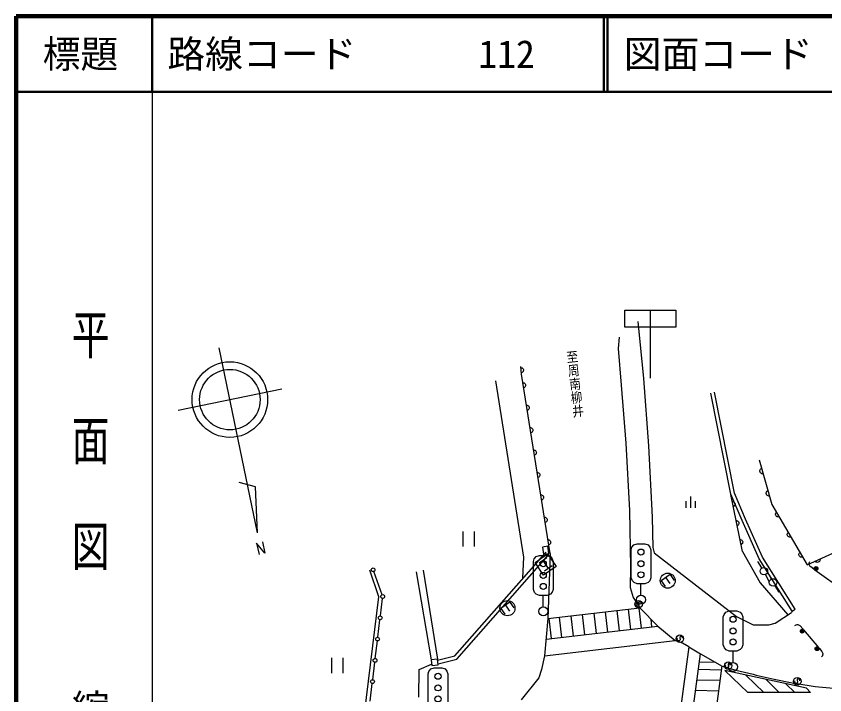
# Model space of a CAD drawing. Units: millimetres, scale not verified. Extents: x 40000 to 680000, y 20000 to 380000.
# Drawn here: x 40000 to 146984, y 290250 to 380000 of the extents above; entities that cross this region are included whole.
import ezdxf
from ezdxf.enums import TextEntityAlignment as Align

# ---------------------------------------------------------------- set-up
doc = ezdxf.new("R2010")
doc.units = ezdxf.units.MM
doc.header["$LTSCALE"] = 1000
for name, color, linetype, lineweight in [('M-BGD', 7, 'Continuous', 25), ('M-TTL', 2, 'Continuous', 140), ('M-TTL-BAND', 7, 'Continuous', 25), ('M-TTL-LINE', 7, 'Continuous', 50)]:
    doc.layers.add(name, color=color, linetype=linetype, lineweight=lineweight)
doc.layers.add('M-TTL-TXT', color=7, linetype='Continuous')
doc.styles.add('@ＭＳ ゴシック', font='')
doc.styles.add('ＭＳ ゴシック', font='')
doc.styles.get('@ＭＳ ゴシック').set_extended_font_data('@MS Gothic')
doc.styles.get('ＭＳ ゴシック').set_extended_font_data('MS Gothic')

# ---------------------------------------------------------------- blocks, each defined once
blk = doc.blocks.new('BUHIN1')
at = {"color": 7, "linetype": 'Continuous', "lineweight": 25}
blk.add_line((3565, 8264), (9, 21), dxfattribs=at)
blk.add_lwpolyline([(466, 9601), (6664, 6927), (5773, 4861), (-425, 7535)], close=True, dxfattribs=at)
blk = doc.blocks.new('BUHIN4')
at = {"color": 7, "linetype": 'Continuous', "lineweight": 25}
blk.add_lwpolyline([(346, -90), (371, -57), (380, -17), (380, 37), (365, 113), (335, 173), (288, 220), (228, 241), (171, 232), (134, 223), (89, 193), (69, 154), (-33, -144), (-71, -182), (-129, -214), (-188, -221), (-238, -213), (-289, -187), (-326, -115), (-349, -3), (-351, 48), (-338, 99), (-309, 145), (-259, 191)], dxfattribs=at)
blk.add_circle((0, 0), 498, dxfattribs=at)
blk = doc.blocks.new('BUHIN5')
at = {"color": 7, "linetype": 'Continuous', "lineweight": 25}
blk.add_lwpolyline([(72, 342), (145, 298), (203, 243), (265, 162), (290, 78), (297, -7), (275, -113), (234, -189), (177, -255), (87, -306), (12, -333), (-72, -342)], dxfattribs=at)
blk = doc.blocks.new('BUHIN6')
at = {"color": 7, "linetype": 'Continuous', "lineweight": 25}
blk.add_lwpolyline([(42, -348), (-42, -329), (-114, -296), (-199, -239), (-250, -167), (-284, -89), (-297, 19), (-282, 104), (-250, 185), (-181, 262), (-118, 312), (-42, 348)], dxfattribs=at)
blk = doc.blocks.new('BUHIN7')
at = {"color": 7, "linetype": 'Continuous', "lineweight": 25}
blk.add_lwpolyline([(350, 7), (324, -74), (283, -143), (218, -221), (142, -265), (60, -291), (-48, -293), (-131, -270), (-209, -230), (-279, -154), (-322, -87), (-350, -7)], dxfattribs=at)
blk = doc.blocks.new('BUHIN16')
at = {"color": 7, "linetype": 'Continuous', "lineweight": 25}
blk.add_lwpolyline([(-52, -397), (-139, -353), (-210, -295), (-288, -208), (-324, -115), (-339, -18), (-323, 105), (-283, 195), (-224, 276), (-127, 341), (-43, 379), (52, 397)], dxfattribs=at)
blk = doc.blocks.new('BUHIN25')
at = {"color": 7, "linetype": 'Continuous', "lineweight": 25}
blk.add_circle((0, 0), 498, dxfattribs=at)
blk = doc.blocks.new('BUHIN63')
at = {"color": 7, "linetype": 'Continuous', "lineweight": 25}
for p, q in [((-91, 461), (90, -456)), ((620, 602), (801, -316))]:
    blk.add_line(p, q, dxfattribs=at)
blk.add_lwpolyline([(620, 602), (-807, 320), (-626, -598)], dxfattribs=at)
blk.add_circle((0, 0), 995, dxfattribs=at)
blk = doc.blocks.new('BUHIN65')
at = {"color": 7, "linetype": 'Continuous', "lineweight": 25}
blk.add_line((238, 551), (832, 1928), dxfattribs=at)
blk.add_lwpolyline([(373, 2126), (50, 2440), (-57, 2747), (-45, 3178), (1420, 6575), (1647, 6848), (2012, 7039), (2472, 6993), (3390, 6597), (3739, 6294), (3840, 5923), (3808, 5545), (2342, 2148), (2082, 1847), (1785, 1713), (1291, 1730)], close=True, dxfattribs=at)
for centre, radius in [((2495, 5785), 400), ((1885, 4371), 400), ((1307, 3030), 400), ((0, 0), 600)]:
    blk.add_circle(centre, radius, dxfattribs=at)
blk = doc.blocks.new('BUHIN75')
at = {"color": 7, "linetype": 'Continuous', "lineweight": 25}
blk.add_circle((0, 0), 249, dxfattribs=at)
blk = doc.blocks.new('BUHIN76')
at = {"color": 7, "linetype": 'Continuous', "lineweight": 25}
blk.add_circle((0, 0), 249, dxfattribs=at)
blk = doc.blocks.new('BUHIN106')
at = {"color": 7, "linetype": 'Continuous', "lineweight": 25}
for radius in [249, 220, 191, 161, 132, 97.5, 67.5, 38.8, 7.5]:
    blk.add_circle((-238, -73), radius, dxfattribs=at)
blk = doc.blocks.new('BUHIN109')
at = {"color": 7, "linetype": 'Continuous', "lineweight": 25}
for radius in [249, 220, 191, 161, 132, 97.5, 67.5, 38.8, 7.5]:
    blk.add_circle((214, 127), radius, dxfattribs=at)
blk = doc.blocks.new('BUHIN123')
at = {"color": 7, "linetype": 'Continuous', "lineweight": 25}
blk.add_lwpolyline([(86, 339), (157, 292), (213, 235), (271, 151), (293, 66), (297, -19), (270, -125), (226, -198), (166, -263), (75, -310), (-2, -334), (-86, -339)], dxfattribs=at)
blk = doc.blocks.new('BUHIN139')
at = {"color": 7, "linetype": 'Continuous', "lineweight": 25}
for p, q in [((492, 734), (-734, 492)), ((-121, 613), (121, -613)), ((734, -492), (-492, -734))]:
    blk.add_line(p, q, dxfattribs=at)
blk.add_lwpolyline([(-1175, 787), (787, 1175), (1175, -787), (-787, -1175)], close=True, dxfattribs=at)
blk = doc.blocks.new('BUHIN213')
at = {"color": 7, "linetype": 'Continuous', "lineweight": 25}
for p, q in [((-490, 379), (-847, -448)), ((297, 689), (-297, -689)), ((612, -96), (255, -923))]:
    blk.add_line(p, q, dxfattribs=at)
blk = doc.blocks.new('BUHIN214')
at = {"color": 7, "linetype": 'Continuous', "lineweight": 25}
for p, q in [((-311, 1223), (-1103, -613)), ((306, -1221), (1099, 615))]:
    blk.add_line(p, q, dxfattribs=at)

msp = doc.modelspace()

# ---------------------------------------------------------------- linework, layer by layer
at = {"layer": 'M-BGD'}
for p, q in [((122257, 339637), (123006, 332064)), ((119787, 337569), (119630, 336038)), ((71910, 311665), (66855, 336148)), ((119630, 336038), (120042, 331189)), ((106867, 332671), (106764, 333692)), ((107183, 308437), (103441, 331791)), ((110659, 308950), (106867, 332671)), ((123006, 332064), (123675, 323173)), ((61415, 327877), (75126, 330708)), ((120042, 331189), (120653, 323538)), ((134532, 316777), (131903, 330165)), ((135012, 316927), (132393, 330262)), ((120653, 323538), (121155, 314609)), ((123675, 323173), (124137, 313728)), ((138318, 321323), (139989, 315434)), ((71677, 317743), (69516, 318318)), ((71910, 311665), (71677, 317743)), ((136043, 313293), (134532, 316777)), ((136077, 309189), (134553, 316728)), ((136502, 313492), (135012, 316927)), ((144639, 307436), (164011, 316254)), ((121155, 314609), (121266, 307125)), ((139989, 315434), (144639, 307436)), ((124137, 313728), (124225, 309712)), ((138733, 308460), (136502, 313492)), ((138291, 308224), (136045, 313289)), ((72913, 308967), (71816, 310321)), ((71816, 310321), (72137, 308805)), ((72601, 310478), (72913, 308967)), ((110324, 309888), (109642, 309784)), ((109642, 309784), (109786, 308841)), ((110468, 308945), (110324, 309888)), ((124225, 309712), (124392, 309011)), ((136077, 309189), (138410, 305045)), ((98029, 295398), (110113, 309126)), ((98302, 294951), (110488, 308796)), ((107031, 305664), (107183, 308437)), ((109786, 308841), (110468, 308945)), ((110659, 308950), (110337, 300324)), ((124392, 309011), (135293, 300591)), ((142652, 301328), (138291, 308224)), ((143075, 301595), (138733, 308460)), ((121266, 307125), (121244, 304424)), ((138649, 307025), (138110, 307867)), ((87971, 303211), (86786, 306754)), ((88409, 303486), (87303, 306555)), ((92917, 306522), (94907, 294877)), ((93844, 306746), (95736, 294974)), ((139135, 306153), (139568, 305252)), ((139908, 305556), (139449, 306444)), ((145517, 306869), (145678, 306751)), ((155100, 299882), (145678, 306751)), ((138410, 305045), (142111, 300844)), ((121244, 304424), (121606, 303109)), ((140390, 304681), (140896, 303818)), ((85981, 286856), (87971, 303211)), ((88185, 300684), (88464, 303003)), ((121606, 303109), (122508, 301732)), ((110337, 300324), (122508, 301732)), ((122377, 301717), (122684, 299061)), ((122508, 301732), (124894, 299317)), ((113380, 300676), (113687, 298020)), ((114901, 300852), (115208, 298196)), ((116422, 301028), (116730, 298372)), ((117944, 301204), (118251, 298548)), ((119465, 301380), (119772, 298724)), ((120986, 301556), (121294, 298900)), ((140413, 299747), (142556, 301131)), ((142652, 301328), (142556, 301131)), ((142652, 301328), (143075, 301595)), ((87846, 297870), (88125, 300188)), ((110337, 300324), (109906, 295421)), ((110468, 300339), (110775, 297683)), ((111859, 300500), (112166, 297844)), ((123954, 300268), (124075, 299222)), ((135293, 300591), (137497, 299521)), ((139569, 299509), (140413, 299747)), ((110098, 297605), (124894, 299317)), ((124894, 299317), (127171, 297418)), ((137497, 299521), (139569, 299509)), ((144183, 298824), (144054, 298977)), ((144183, 298824), (146143, 296514)), ((109906, 295421), (127171, 297418)), ((128157, 297101), (127171, 297418)), ((87507, 295055), (87786, 297373)), ((128981, 296615), (126308, 276636)), ((128981, 296615), (128157, 297101)), ((128981, 296615), (130534, 295692)), ((146273, 296362), (146143, 296514)), ((95724, 294814), (98029, 295398)), ((109906, 295421), (109493, 293603)), ((128118, 277603), (130534, 295692)), ((130534, 295692), (133394, 294058)), ((87168, 292240), (87447, 294559)), ((93333, 293601), (94949, 294296)), ((95736, 294974), (94907, 294877)), ((94907, 294877), (94995, 294118)), ((94995, 294118), (95824, 294214)), ((95824, 294214), (95736, 294974)), ((95847, 294330), (98302, 294951)), ((132512, 294562), (130377, 294517)), ((93268, 289952), (93333, 293601)), ((109493, 293603), (109141, 292495)), ((130258, 293624), (133282, 293561)), ((133350, 294072), (131337, 278950)), ((133394, 294058), (135199, 293513)), ((133749, 293461), (136806, 290547)), ((144555, 291110), (133749, 293461)), ((135199, 293513), (137509, 292963)), ((109141, 292495), (106822, 289602)), ((130072, 292234), (133097, 292171)), ((138895, 290552), (136545, 292853)), ((137509, 292963), (137899, 292865)), ((137899, 292865), (140274, 292315)), ((140932, 290558), (139202, 292274)), ((140274, 292315), (142678, 291832)), ((86829, 289425), (87108, 291744)), ((143007, 290564), (141813, 291706)), ((142678, 291832), (143275, 291754)), ((143275, 291754), (145712, 291369)), ((144024, 291225), (144024, 291277)), ((144555, 291110), (145107, 290569)), ((145712, 291369), (148123, 291139)), ((129886, 290843), (132912, 290780)), ((145107, 290569), (136806, 290547))]:
    msp.add_line(p, q, dxfattribs=at)
for points in [[(106780, 333530), (106863, 333510), (106935, 333475), (107018, 333417), (107068, 333344), (107101, 333265), (107112, 333157), (107096, 333073), (107062, 332992), (106992, 332916), (106928, 332867), (106851, 332833)], [(145517, 306869), (145113, 307164), (145038, 307231), (144980, 307304), (144937, 307397), (144911, 307490), (144908, 307595), (144919, 307691), (144959, 307789), (145003, 307862)], [(143025, 299416), (143102, 299468), (143200, 299511), (143312, 299534), (143398, 299532), (143500, 299513), (143594, 299472), (143668, 299420), (143730, 299358), (144054, 298977)], [(146273, 296362), (146596, 295981), (146653, 295898), (146693, 295813), (146713, 295712), (146716, 295616), (146695, 295513), (146661, 295422), (146599, 295337), (146539, 295276)]]:
    msp.add_lwpolyline(points, dxfattribs=at)
for radius in [5000, 4000]:
    msp.add_circle((68271, 329293), radius, dxfattribs=at)
at = {"layer": 'M-TTL'}
for p, q in [((40000, 380000), (40000, 20000)), ((680000, 380000), (40000, 380000))]:
    msp.add_line(p, q, dxfattribs=at)
at = {"layer": 'M-TTL-BAND'}
msp.add_line((58000, 370000), (58000, 20000), dxfattribs=at)
at = {"layer": 'M-TTL-LINE'}
for p, q in [((58000, 380000), (58000, 370000)), ((117750, 380000), (117750, 370000)), ((118250, 380000), (118250, 370000)), ((40000, 370000), (680000, 370000))]:
    msp.add_line(p, q, dxfattribs=at)

# ---------------------------------------------------------------- block references
at = {"layer": 'M-BGD', "rotation": 23.33334}
for name, p in [('BUHIN1', (123879, 332116)), ('BUHIN123', (107104, 331189)), ('BUHIN123', (107578, 328224)), ('BUHIN123', (108052, 325258)), ('BUHIN123', (108526, 322293)), ('BUHIN16', (138735, 319851)), ('BUHIN123', (109000, 319328)), ('BUHIN123', (109474, 316363)), ('BUHIN16', (139571, 316906)), ('BUHIN213', (129216, 315726)), ('BUHIN5', (134807, 315471)), ('BUHIN123', (109948, 313398)), ('BUHIN6', (140764, 314101)), ('BUHIN214', (99862, 310857)), ('BUHIN5', (135315, 312958)), ('BUHIN6', (142314, 311435)), ('BUHIN123', (110422, 310433)), ('BUHIN65', (122659, 302824)), ('BUHIN5', (135823, 310446)), ('BUHIN65', (109730, 301284)), ('BUHIN139', (110044, 307485)), ('BUHIN6', (143864, 308769)), ('BUHIN7', (146022, 308066)), ('BUHIN76', (87219, 306790)), ('BUHIN25', (138919, 306604)), ('BUHIN109', (145678, 306751)), ('BUHIN63', (126198, 305350)), ('BUHIN25', (140137, 305112)), ('BUHIN75', (88494, 303251)), ('BUHIN76', (88494, 303251)), ('BUHIN63', (104998, 301708)), ('BUHIN4', (122344, 302239)), ('BUHIN65', (134845, 293942)), ('BUHIN75', (88155, 300436)), ('BUHIN106', (144183, 298824)), ('BUHIN75', (87816, 297622)), ('BUHIN4', (127798, 297668)), ('BUHIN106', (146143, 296514)), ('BUHIN214', (82502, 294125)), ('BUHIN75', (87477, 294807)), ('BUHIN65', (95809, 286409)), ('BUHIN4', (134192, 294104)), ('BUHIN75', (87138, 291992)), ('BUHIN4', (143336, 292046))]:
    msp.add_blockref(name, p, dxfattribs=at)

# ---------------------------------------------------------------- texts
at = {"layer": 'M-BGD', "style": '@ＭＳ ゴシック', "width": 1.2}
msp.add_text('至周南柳井', height=1100, rotation=276, dxfattribs=at).set_placement((112563, 335759), align=Align.BOTTOM_LEFT)
at = {"layer": 'M-TTL-BAND', "style": '@ＭＳ ゴシック', "width": 1.4}
msp.add_text('平  面  図', height=3666, rotation=270, dxfattribs=at).set_placement((49777, 306475), align=Align.MIDDLE_RIGHT)
at = {"layer": 'M-TTL-BAND', "style": '@ＭＳ ゴシック'}
msp.add_text('縮尺千分の一', height=3666, rotation=270, dxfattribs=at).set_placement((49777, 261030), align=Align.MIDDLE_RIGHT)
at = {"layer": 'M-TTL-TXT', "style": 'ＭＳ ゴシック'}
msp.add_text('標題', height=3666, dxfattribs=at).set_placement((48500, 375000), align=Align.MIDDLE_CENTER)
for s, p in [('路線コード', (60000, 375000)), ('112', (101142, 375000)), ('図面コード', (120380, 375000))]:
    msp.add_text(s, height=3666, dxfattribs=at).set_placement(p, align=Align.MIDDLE_LEFT)

doc.saveas('drawing.dxf')
